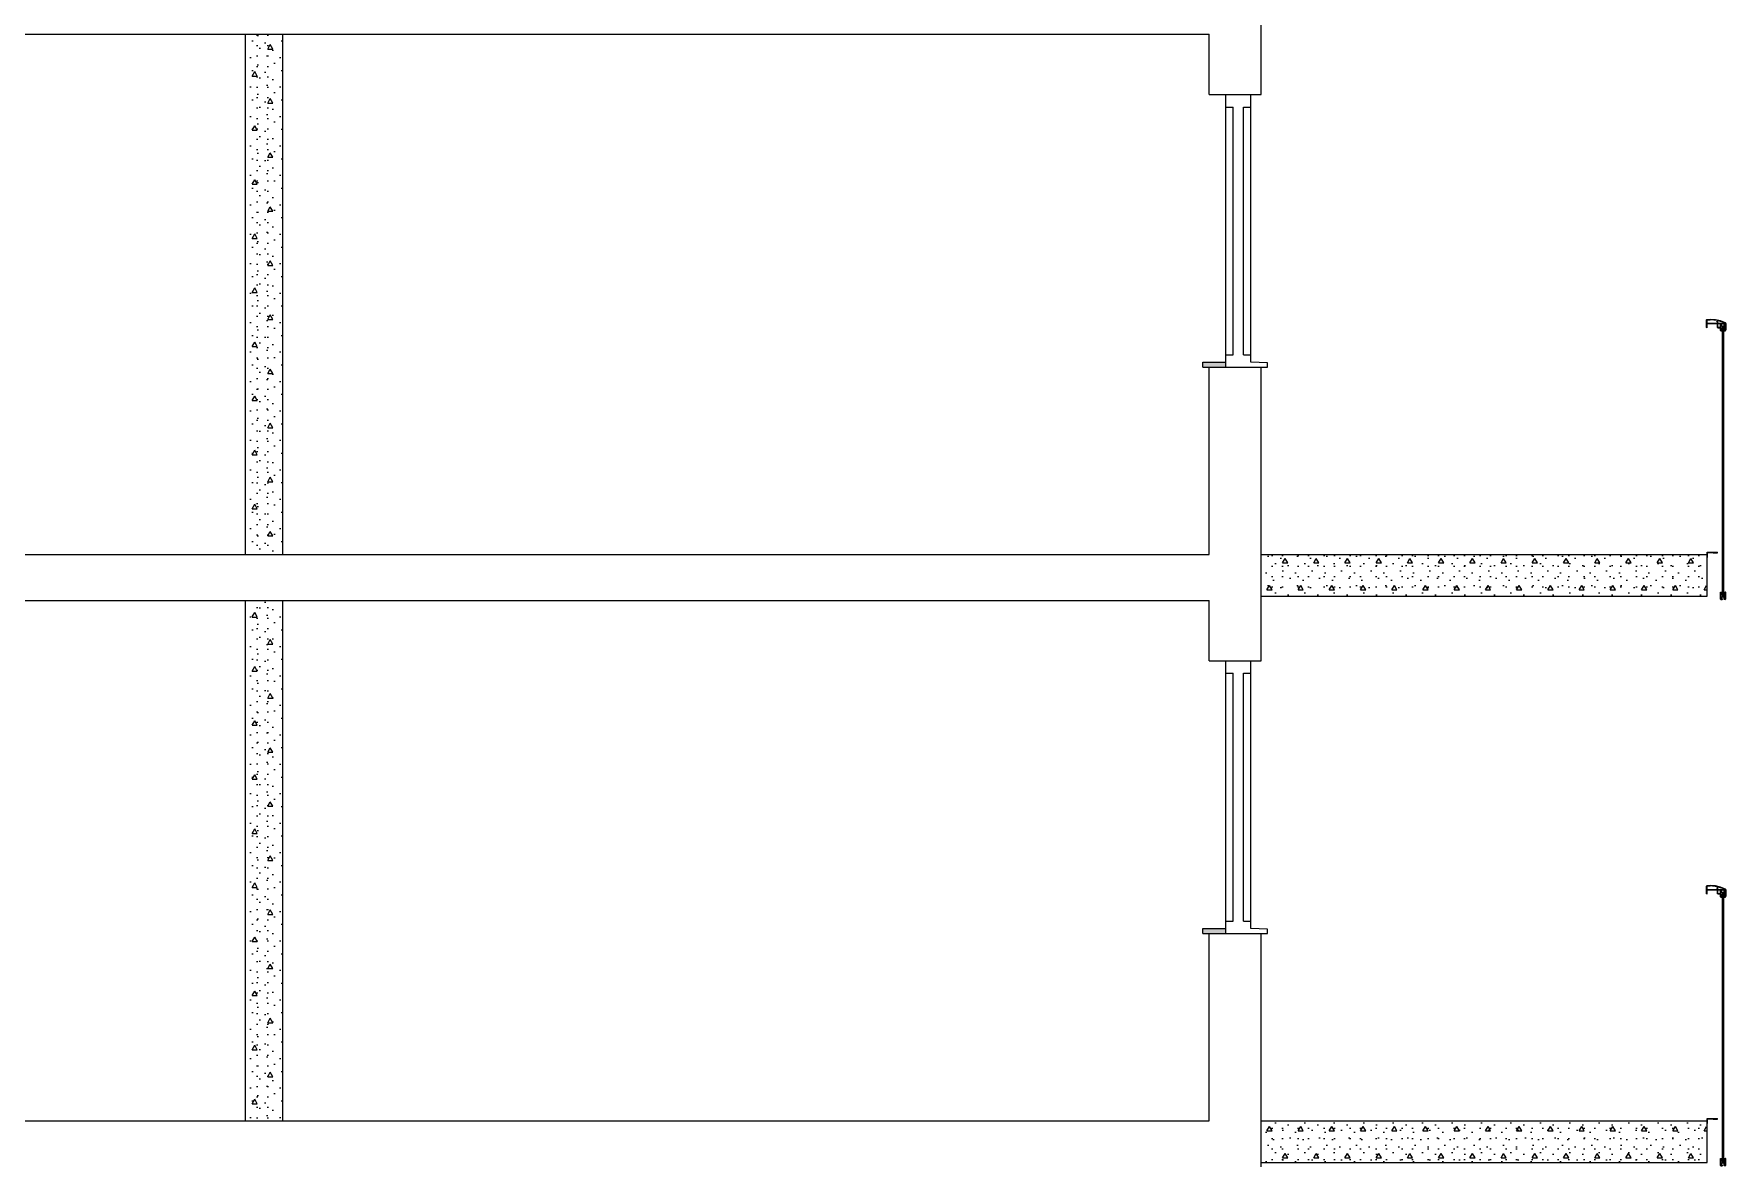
# Model space of a CAD drawing. Header units: millimetres. Extents: x 15 to 2176, y 3 to 641.
# Drawn here: x 1363.3 to 1525.9, y 307.3 to 416.1 of the extents above; entities that cross this region are included whole.
import ezdxf
from ezdxf.xclip import XClip

# ---------------------------------------------------------------- set-up
doc = ezdxf.new("R2010")
doc.units = ezdxf.units.MM
doc.header["$MEASUREMENT"] = 0
doc.header["$XCLIPFRAME"] = 0
doc.set_wipeout_variables(frame=1)
doc.linetypes.add('Wipeout_Contour', pattern=[1000, 0, -1000])
for name, color, linetype in [('A--------P-', 7, 'Continuous'), ('A-01SC-----', 7, 'Continuous'), ('A-01SF-----', 7, 'Continuous'), ('A-01SJ-----', 1, 'Continuous'), ('A-27B------', 7, 'Continuous')]:
    doc.layers.add(name, color=color, linetype=linetype)
pattern_1 = [(0, (1499.748, 92.474), (0, 5.19615), [0.5, -2.5]), (0, (1501.248, 95.072), (0, 5.19615), [0.5, -2.5]), (60, (1499.748, 92.474), (-4.5, 2.59808), [0.5, -2.5]), (60, (1502.748, 92.474), (-4.5, 2.59808), [0.5, -2.5]), (120, (1500.248, 92.474), (4.5, 2.59808), [0.5, -2.5]), (120, (1503.248, 92.474), (4.5, 2.59808), [0.5, -2.5]), (0, (1499.7481, 92.9741), (0, 1), [0, -1, 0, -1.5]), (45, (1500.2481, 92.9741), (-0.7071068, 0.7071068), [0, -0.75, 0, -1.25])]

# ---------------------------------------------------------------- blocks, each defined once
blk = doc.blocks.new('Drawing_3_3', base_point=(1339.37, 329.56))
at = {"layer": 'A-01SC-----', "linetype": 'Continuous'}
for points in [[(1475.61, 384.07), (1477.81, 384.07), (1477.81, 384.57), (1475.61, 384.57)], [(1475.61, 329.67), (1477.81, 329.67), (1477.81, 330.17), (1475.61, 330.17)]]:
    blk.add_hatch(color=256, dxfattribs=at).paths.add_polyline_path(points)
at = {"layer": 'A-01SJ-----', "linetype": 'Continuous'}
for points in [[(1525.66, 362.27), (1525.66, 387.77), (1525.53, 387.77), (1525.53, 362.27)], [(1525.66, 307.87), (1525.66, 333.37), (1525.53, 333.37), (1525.53, 307.87)]]:
    blk.add_hatch(color=256, dxfattribs=at).paths.add_polyline_path(points)
h = blk.add_hatch(dxfattribs=at)
h.set_pattern_fill('BETONG__STD__0003', color=256, style=0, pattern_type=2)
h.set_pattern_definition(pattern_1)
h.paths.add_polyline_path([(1524.04, 362.07), (1524.04, 366.07), (1481.21, 366.07), (1481.21, 362.07)])
h = blk.add_hatch(dxfattribs=at)
h.set_pattern_fill('BETONG__STD__0003', color=256, style=0, pattern_type=2)
h.set_pattern_definition(pattern_1)
h.paths.add_polyline_path([(1524.04, 307.67), (1524.04, 311.67), (1481.21, 311.67), (1481.21, 307.67)])
at = {"layer": 'A-27B------', "linetype": 'Continuous'}
h = blk.add_hatch(dxfattribs=at)
h.set_pattern_fill('BETONG__STD__0003', color=256, style=0, pattern_type=2)
h.set_pattern_definition(pattern_1)
h.paths.add_polyline_path([(1383.61, 416.07), (1383.61, 366.07), (1387.21, 366.07), (1387.21, 416.07)])
h = blk.add_hatch(dxfattribs=at)
h.set_pattern_fill('BETONG__STD__0003', color=256, style=0, pattern_type=2)
h.set_pattern_definition(pattern_1)
h.paths.add_polyline_path([(1383.61, 361.67), (1383.61, 311.67), (1387.21, 311.67), (1387.21, 361.67)])
at = {"layer": 'A-01SC-----'}
for p, q in [((1476.21, 410.27), (1476.21, 416.07)), ((1481.21, 410.27), (1481.21, 416.07)), ((1476.21, 410.27), (1480.21, 410.27)), ((1477.81, 410.27), (1478.81, 410.27)), ((1478.81, 410.27), (1480.21, 410.27)), ((1480.21, 410.27), (1481.21, 410.27)), ((1475.61, 384.07), (1475.61, 384.57)), ((1475.61, 384.07), (1477.81, 384.07)), ((1476.21, 366.07), (1476.21, 384.07)), ((1476.21, 384.07), (1480.21, 384.07)), ((1477.81, 384.07), (1478.81, 384.07)), ((1478.81, 384.07), (1480.21, 384.07)), ((1480.21, 384.07), (1481.81, 384.07)), ((1480.21, 384.07), (1481.21, 384.07)), ((1481.21, 366.07), (1481.21, 384.07)), ((1481.81, 384.07), (1481.81, 384.49)), ((1476.21, 355.87), (1476.21, 361.67)), ((1481.21, 355.87), (1481.21, 361.67)), ((1476.21, 355.87), (1480.21, 355.87)), ((1477.81, 355.87), (1478.81, 355.87)), ((1478.81, 355.87), (1480.21, 355.87)), ((1480.21, 355.87), (1481.21, 355.87)), ((1475.61, 329.67), (1475.61, 330.17)), ((1481.81, 329.67), (1481.81, 330.09)), ((1475.61, 329.67), (1477.81, 329.67)), ((1476.21, 311.67), (1476.21, 329.67)), ((1476.21, 329.67), (1480.21, 329.67)), ((1477.81, 329.67), (1478.81, 329.67)), ((1478.81, 329.67), (1480.21, 329.67)), ((1480.21, 329.67), (1481.81, 329.67)), ((1480.21, 329.67), (1481.21, 329.67)), ((1481.21, 311.67), (1481.21, 329.67))]:
    blk.add_line(p, q, dxfattribs=at)
at = {"layer": 'A-01SF-----'}
for p, q in [((1481.21, 416.07), (1481.21, 420.47)), ((1256.75, 416.07), (1366.48, 416.07)), ((1366.48, 416.07), (1476.21, 416.07)), ((1256.75, 366.07), (1366.48, 366.07)), ((1366.48, 366.07), (1476.21, 366.07)), ((1481.21, 361.67), (1481.21, 366.07)), ((1256.75, 361.67), (1366.48, 361.67)), ((1366.48, 361.67), (1476.21, 361.67)), ((1256.75, 311.67), (1366.48, 311.67)), ((1366.48, 311.67), (1476.21, 311.67)), ((1481.21, 307.27), (1481.21, 311.67))]:
    blk.add_line(p, q, dxfattribs=at)
at = {"layer": 'A-01SJ-----'}
for p, q in [((1524, 388.63), (1524.01, 388.66)), ((1524, 387.88), (1524, 388.63)), ((1524.01, 388.66), (1524.04, 388.67)), ((1524.04, 388.67), (1524.34, 388.67)), ((1524.04, 388.63), (1524.06, 388.64)), ((1524.04, 388.62), (1524.04, 388.63)), ((1524.04, 388.31), (1524.04, 388.62)), ((1524.06, 388.64), (1524.34, 388.64)), ((1524.85, 388.64), (1524.34, 388.67)), ((1525.06, 388.56), (1524.34, 388.64)), ((1525.35, 388.52), (1524.85, 388.64)), ((1524.01, 387.88), (1524, 387.88)), ((1524.01, 387.87), (1524.01, 387.88)), ((1524.01, 387.88), (1524.04, 387.87)), ((1524.04, 388.31), (1525.03, 388.31)), ((1524.04, 388.26), (1524.04, 388.27)), ((1524.04, 388.27), (1524.05, 388.27)), ((1524.04, 387.87), (1524.04, 388.26)), ((1524.05, 388.27), (1525.04, 388.27)), ((1524.97, 388.44), (1524.98, 388.45)), ((1524.97, 388.43), (1524.97, 388.44)), ((1524.98, 388.42), (1524.97, 388.43)), ((1524.98, 388.45), (1525.05, 388.45)), ((1524.98, 388.45), (1524.98, 388.45)), ((1524.98, 388.42), (1524.98, 388.42)), ((1524.98, 388.42), (1525.03, 388.42)), ((1525.03, 388.42), (1525.03, 388.42)), ((1525.03, 388.31), (1525.04, 388.31)), ((1525.04, 388.41), (1525.04, 388.41)), ((1525.04, 388.32), (1525.04, 388.41)), ((1525.04, 388.31), (1525.04, 388.32)), ((1525.04, 388.27), (1525.04, 388.27)), ((1525.07, 388.45), (1525.05, 388.45)), ((1525.05, 388.26), (1525.05, 388.27)), ((1525.05, 387.91), (1525.05, 388.26)), ((1525.06, 387.89), (1525.05, 387.91)), ((1525.75, 388.33), (1525.06, 388.56)), ((1525.09, 387.87), (1525.06, 387.89)), ((1525.07, 388.43), (1525.07, 388.45)), ((1525.07, 388.33), (1525.07, 388.43)), ((1525.08, 388.32), (1525.07, 388.33)), ((1525.09, 388.31), (1525.08, 388.32)), ((1525.08, 388.25), (1525.09, 388.27)), ((1525.08, 387.92), (1525.08, 388.25)), ((1525.09, 387.91), (1525.08, 387.92)), ((1525.09, 388.31), (1525.75, 388.31)), ((1525.09, 388.27), (1525.1, 388.27)), ((1525.09, 387.91), (1525.32, 387.91)), ((1525.09, 387.91), (1525.09, 387.91)), ((1525.09, 387.87), (1525.32, 387.87)), ((1525.1, 388.27), (1525.38, 388.27)), ((1525.33, 387.9), (1525.32, 387.91)), ((1525.32, 387.87), (1525.33, 387.88)), ((1525.33, 387.88), (1525.33, 387.9)), ((1525.33, 387.9), (1525.33, 387.9)), ((1525.33, 387.88), (1525.33, 387.88)), ((1525.34, 388.23), (1525.35, 388.26)), ((1525.34, 387.61), (1525.34, 388.23)), ((1525.35, 387.59), (1525.34, 387.61)), ((1525.82, 388.33), (1525.35, 388.52)), ((1525.35, 388.26), (1525.38, 388.27)), ((1525.38, 387.57), (1525.35, 387.59)), ((1525.37, 388.23), (1525.38, 388.24)), ((1525.37, 387.61), (1525.37, 388.23)), ((1525.38, 387.61), (1525.37, 387.61)), ((1525.38, 388.24), (1525.38, 388.24)), ((1525.38, 388.24), (1525.44, 388.24)), ((1525.38, 387.6), (1525.38, 387.61)), ((1525.38, 387.6), (1525.44, 387.6)), ((1525.38, 387.57), (1525.5, 387.57)), ((1525.44, 388.24), (1525.44, 388.24)), ((1525.44, 387.6), (1525.45, 387.61)), ((1525.45, 388.23), (1525.45, 388.24)), ((1525.45, 387.99), (1525.45, 388.23)), ((1525.46, 387.99), (1525.45, 387.99)), ((1525.45, 387.85), (1525.46, 387.86)), ((1525.45, 387.61), (1525.45, 387.85)), ((1525.45, 387.61), (1525.45, 387.61)), ((1525.46, 387.98), (1525.46, 387.99)), ((1525.46, 387.99), (1525.52, 387.98)), ((1525.46, 387.86), (1525.52, 387.86)), ((1525.46, 387.86), (1525.46, 387.86)), ((1525.48, 388.23), (1525.49, 388.24)), ((1525.48, 388.02), (1525.48, 388.23)), ((1525.49, 388.02), (1525.48, 388.02)), ((1525.48, 387.82), (1525.49, 387.83)), ((1525.48, 387.61), (1525.48, 387.82)), ((1525.49, 387.61), (1525.48, 387.61)), ((1525.49, 388.24), (1525.49, 388.24)), ((1525.49, 388.24), (1525.5, 388.24)), ((1525.49, 388.01), (1525.49, 388.02)), ((1525.49, 388.01), (1525.69, 388.01)), ((1525.49, 387.83), (1525.49, 387.83)), ((1525.49, 387.83), (1525.69, 387.83)), ((1525.5, 387.6), (1525.49, 387.61)), ((1525.5, 388.27), (1525.69, 388.27)), ((1525.51, 388.27), (1525.5, 388.27)), ((1525.5, 388.24), (1525.51, 388.25)), ((1525.51, 387.6), (1525.5, 387.6)), ((1525.5, 387.57), (1525.51, 387.58)), ((1525.51, 388.26), (1525.51, 388.27)), ((1525.51, 388.25), (1525.51, 388.26)), ((1525.51, 388.25), (1525.51, 388.25)), ((1525.51, 387.59), (1525.51, 387.6)), ((1525.51, 387.58), (1525.51, 387.59)), ((1525.51, 387.58), (1525.51, 387.58)), ((1525.52, 387.98), (1525.52, 387.98)), ((1525.52, 387.86), (1525.53, 387.87)), ((1525.53, 387.97), (1525.53, 387.98)), ((1525.54, 387.96), (1525.53, 387.97)), ((1525.53, 387.88), (1525.54, 387.89)), ((1525.53, 387.87), (1525.53, 387.88)), ((1525.53, 387.77), (1525.66, 387.77)), ((1525.53, 362.27), (1525.53, 387.77)), ((1525.55, 387.95), (1525.54, 387.96)), ((1525.54, 387.89), (1525.55, 387.9)), ((1525.55, 387.95), (1525.57, 387.95)), ((1525.57, 387.9), (1525.55, 387.9)), ((1525.57, 387.95), (1525.57, 387.95)), ((1525.57, 387.95), (1525.58, 387.95)), ((1525.58, 387.89), (1525.57, 387.9)), ((1525.58, 387.95), (1525.58, 387.96)), ((1525.58, 387.96), (1525.58, 387.96)), ((1525.61, 387.96), (1525.58, 387.96)), ((1525.58, 387.89), (1525.61, 387.89)), ((1525.58, 387.89), (1525.58, 387.89)), ((1525.58, 387.89), (1525.58, 387.89)), ((1525.63, 387.93), (1525.61, 387.96)), ((1525.61, 387.89), (1525.63, 387.92)), ((1525.63, 387.93), (1525.63, 387.93)), ((1525.63, 387.93), (1525.63, 387.93)), ((1525.63, 387.93), (1525.63, 387.92)), ((1525.63, 387.92), (1525.63, 387.92)), ((1525.66, 362.27), (1525.66, 387.77)), ((1525.67, 387.97), (1525.67, 387.98)), ((1525.67, 387.98), (1525.68, 387.98)), ((1525.67, 387.96), (1525.67, 387.97)), ((1525.67, 387.89), (1525.67, 387.96)), ((1525.67, 387.88), (1525.67, 387.89)), ((1525.67, 387.87), (1525.67, 387.88)), ((1525.68, 387.86), (1525.67, 387.87)), ((1525.68, 388.27), (1525.69, 388.27)), ((1525.68, 388.26), (1525.68, 388.27)), ((1525.68, 388.25), (1525.68, 388.26)), ((1525.68, 388.25), (1525.68, 388.25)), ((1525.69, 388.24), (1525.68, 388.25)), ((1525.68, 388.25), (1525.69, 388.24)), ((1525.68, 387.98), (1525.72, 387.98)), ((1525.68, 387.86), (1525.72, 387.86)), ((1525.68, 387.6), (1525.69, 387.6)), ((1525.68, 387.59), (1525.68, 387.6)), ((1525.68, 387.58), (1525.68, 387.59)), ((1525.68, 387.58), (1525.68, 387.58)), ((1525.69, 387.57), (1525.68, 387.58)), ((1525.68, 387.58), (1525.8, 387.57)), ((1525.69, 388.01), (1525.7, 388.02)), ((1525.69, 387.83), (1525.69, 387.83)), ((1525.69, 387.6), (1525.7, 387.61)), ((1525.69, 387.6), (1525.69, 387.6)), ((1525.7, 388.23), (1525.7, 388.24)), ((1525.7, 388.02), (1525.7, 388.23)), ((1525.7, 388.02), (1525.7, 388.02)), ((1525.7, 387.82), (1525.7, 387.83)), ((1525.7, 387.61), (1525.7, 387.82)), ((1525.7, 387.61), (1525.7, 387.61)), ((1525.72, 387.98), (1525.73, 387.99)), ((1525.73, 387.86), (1525.72, 387.86)), ((1525.73, 388.23), (1525.74, 388.24)), ((1525.73, 387.99), (1525.73, 388.23)), ((1525.73, 387.99), (1525.73, 387.99)), ((1525.73, 387.85), (1525.73, 387.86)), ((1525.73, 387.61), (1525.73, 387.85)), ((1525.74, 387.61), (1525.73, 387.61)), ((1525.74, 388.24), (1525.74, 388.24)), ((1525.74, 388.24), (1525.8, 388.24)), ((1525.74, 387.6), (1525.74, 387.61)), ((1525.74, 387.6), (1525.8, 387.6)), ((1525.76, 388.32), (1525.75, 388.33)), ((1525.75, 388.31), (1525.76, 388.32)), ((1525.75, 388.31), (1525.75, 388.31)), ((1525.8, 388.27), (1525.83, 388.27)), ((1525.83, 388.26), (1525.8, 388.27)), ((1525.8, 388.24), (1525.8, 388.24)), ((1525.8, 387.6), (1525.81, 387.61)), ((1525.8, 387.57), (1525.83, 387.59)), ((1525.81, 388.23), (1525.81, 388.24)), ((1525.81, 387.61), (1525.81, 388.23)), ((1525.81, 387.61), (1525.81, 387.61)), ((1525.88, 388.24), (1525.82, 388.33)), ((1525.83, 388.27), (1525.83, 388.27)), ((1525.84, 388.23), (1525.83, 388.26)), ((1525.83, 387.59), (1525.84, 387.61)), ((1525.84, 388.26), (1525.84, 388.27)), ((1525.84, 388.23), (1525.84, 388.26)), ((1525.85, 387.66), (1525.84, 387.67)), ((1525.84, 387.61), (1525.84, 387.67)), ((1525.86, 387.66), (1525.85, 387.66)), ((1525.86, 387.66), (1525.87, 387.66)), ((1525.87, 387.66), (1525.88, 387.67)), ((1525.88, 387.67), (1525.88, 388.24)), ((1481.21, 366.07), (1524.04, 366.07)), ((1481.21, 362.07), (1481.21, 366.07)), ((1524.04, 366.31), (1525.04, 366.31)), ((1524.04, 365.81), (1524.04, 366.31)), ((1524.04, 362.07), (1524.04, 366.07)), ((1524.08, 365.81), (1524.08, 366.27)), ((1524.08, 366.27), (1524.65, 366.27)), ((1524.64, 366.26), (1524.65, 366.27)), ((1524.64, 366.23), (1524.64, 366.26)), ((1524.64, 366.23), (1524.64, 366.23)), ((1524.64, 366.23), (1524.64, 366.23)), ((1524.64, 366.23), (1524.65, 366.23)), ((1524.65, 366.27), (1524.65, 366.27)), ((1524.65, 366.23), (1524.65, 366.23)), ((1524.65, 366.23), (1524.65, 366.23)), ((1524.65, 366.23), (1524.66, 366.23)), ((1524.66, 366.23), (1525.03, 366.23)), ((1525.03, 366.23), (1525.03, 366.23)), ((1525.04, 366.27), (1525.04, 366.31)), ((1525.04, 366.25), (1525.05, 366.27)), ((1525.04, 366.27), (1525.06, 366.27)), ((1525.04, 366.23), (1525.04, 366.25)), ((1525.04, 366.22), (1525.04, 366.23)), ((1525.05, 366.27), (1525.06, 366.27)), ((1524.04, 365.81), (1524.08, 365.81)), ((1481.21, 362.07), (1524.04, 362.07)), ((1525.34, 362.43), (1525.35, 362.46)), ((1525.34, 361.81), (1525.34, 362.43)), ((1525.35, 361.79), (1525.34, 361.81)), ((1525.35, 362.46), (1525.38, 362.47)), ((1525.38, 361.77), (1525.35, 361.79)), ((1525.37, 362.43), (1525.38, 362.44)), ((1525.37, 361.81), (1525.37, 362.43)), ((1525.38, 361.81), (1525.37, 361.81)), ((1525.38, 362.47), (1525.5, 362.47)), ((1525.38, 362.44), (1525.44, 362.44)), ((1525.38, 362.44), (1525.38, 362.44)), ((1525.38, 361.8), (1525.38, 361.81)), ((1525.38, 361.8), (1525.44, 361.8)), ((1525.38, 361.77), (1525.5, 361.77)), ((1525.44, 362.44), (1525.44, 362.44)), ((1525.44, 361.8), (1525.45, 361.81)), ((1525.45, 362.43), (1525.45, 362.44)), ((1525.45, 362.19), (1525.45, 362.43)), ((1525.46, 362.19), (1525.45, 362.19)), ((1525.45, 362.05), (1525.46, 362.06)), ((1525.45, 361.81), (1525.45, 362.05)), ((1525.45, 361.81), (1525.45, 361.81)), ((1525.46, 362.18), (1525.46, 362.19)), ((1525.46, 362.19), (1525.52, 362.18)), ((1525.46, 362.06), (1525.52, 362.06)), ((1525.46, 362.06), (1525.46, 362.06)), ((1525.48, 362.43), (1525.49, 362.44)), ((1525.48, 362.22), (1525.48, 362.43)), ((1525.49, 362.22), (1525.48, 362.22)), ((1525.48, 362.02), (1525.49, 362.03)), ((1525.48, 361.81), (1525.48, 362.02)), ((1525.49, 361.81), (1525.48, 361.81)), ((1525.49, 362.44), (1525.49, 362.44)), ((1525.49, 362.44), (1525.5, 362.44)), ((1525.49, 362.21), (1525.49, 362.22)), ((1525.49, 362.21), (1525.69, 362.21)), ((1525.49, 362.03), (1525.49, 362.03)), ((1525.49, 362.03), (1525.69, 362.03)), ((1525.5, 361.8), (1525.49, 361.81)), ((1525.51, 362.47), (1525.5, 362.47)), ((1525.5, 362.44), (1525.51, 362.45)), ((1525.51, 361.8), (1525.5, 361.8)), ((1525.5, 361.77), (1525.51, 361.78)), ((1525.51, 362.46), (1525.51, 362.47)), ((1525.51, 362.45), (1525.51, 362.46)), ((1525.51, 362.45), (1525.51, 362.45)), ((1525.51, 361.79), (1525.51, 361.8)), ((1525.51, 361.78), (1525.51, 361.78)), ((1525.52, 362.18), (1525.52, 362.18)), ((1525.52, 362.06), (1525.53, 362.07)), ((1525.53, 362.27), (1525.66, 362.27)), ((1525.53, 362.17), (1525.53, 362.18)), ((1525.54, 362.16), (1525.53, 362.17)), ((1525.53, 362.08), (1525.54, 362.09)), ((1525.53, 362.07), (1525.53, 362.08)), ((1525.55, 362.15), (1525.54, 362.16)), ((1525.54, 362.09), (1525.55, 362.1)), ((1525.55, 362.15), (1525.57, 362.15)), ((1525.57, 362.1), (1525.55, 362.1)), ((1525.57, 362.15), (1525.57, 362.15)), ((1525.57, 362.15), (1525.58, 362.15)), ((1525.58, 362.09), (1525.57, 362.1)), ((1525.58, 362.15), (1525.58, 362.16)), ((1525.58, 362.16), (1525.58, 362.16)), ((1525.61, 362.16), (1525.58, 362.16)), ((1525.58, 362.09), (1525.61, 362.09)), ((1525.58, 362.09), (1525.58, 362.09)), ((1525.58, 362.09), (1525.58, 362.09)), ((1525.63, 362.13), (1525.61, 362.16)), ((1525.61, 362.09), (1525.63, 362.12)), ((1525.63, 362.13), (1525.63, 362.13)), ((1525.63, 362.13), (1525.63, 362.13)), ((1525.63, 362.13), (1525.63, 362.12)), ((1525.63, 362.12), (1525.63, 362.12)), ((1525.67, 362.17), (1525.67, 362.18)), ((1525.67, 362.18), (1525.68, 362.18)), ((1525.67, 362.16), (1525.67, 362.17)), ((1525.67, 362.09), (1525.67, 362.16)), ((1525.67, 362.08), (1525.67, 362.09)), ((1525.67, 362.07), (1525.67, 362.08)), ((1525.68, 362.06), (1525.67, 362.07)), ((1525.68, 362.47), (1525.69, 362.47)), ((1525.68, 362.46), (1525.68, 362.47)), ((1525.68, 362.45), (1525.68, 362.46)), ((1525.68, 362.45), (1525.68, 362.45)), ((1525.69, 362.44), (1525.68, 362.45)), ((1525.68, 362.45), (1525.69, 362.44)), ((1525.68, 362.18), (1525.72, 362.18)), ((1525.68, 362.06), (1525.72, 362.06)), ((1525.68, 361.8), (1525.69, 361.8)), ((1525.68, 361.79), (1525.68, 361.8)), ((1525.68, 361.78), (1525.68, 361.78)), ((1525.69, 361.77), (1525.68, 361.78)), ((1525.68, 361.78), (1525.8, 361.77)), ((1525.69, 362.47), (1525.8, 362.47)), ((1525.69, 362.21), (1525.7, 362.22)), ((1525.69, 362.03), (1525.69, 362.03)), ((1525.69, 361.8), (1525.7, 361.81)), ((1525.69, 361.8), (1525.69, 361.8)), ((1525.7, 362.43), (1525.7, 362.44)), ((1525.7, 362.22), (1525.7, 362.43)), ((1525.7, 362.22), (1525.7, 362.22)), ((1525.7, 362.02), (1525.7, 362.03)), ((1525.7, 361.81), (1525.7, 362.02)), ((1525.7, 361.81), (1525.7, 361.81)), ((1525.72, 362.18), (1525.73, 362.19)), ((1525.73, 362.06), (1525.72, 362.06)), ((1525.73, 362.43), (1525.74, 362.44)), ((1525.73, 362.19), (1525.73, 362.43)), ((1525.73, 362.19), (1525.73, 362.19)), ((1525.73, 362.05), (1525.73, 362.06)), ((1525.73, 361.81), (1525.73, 362.05)), ((1525.74, 361.81), (1525.73, 361.81)), ((1525.74, 362.44), (1525.74, 362.44)), ((1525.74, 362.44), (1525.8, 362.44)), ((1525.74, 361.8), (1525.74, 361.81)), ((1525.74, 361.8), (1525.8, 361.8)), ((1525.83, 362.46), (1525.8, 362.47)), ((1525.8, 362.44), (1525.8, 362.44)), ((1525.8, 361.8), (1525.81, 361.81)), ((1525.8, 361.77), (1525.83, 361.79)), ((1525.81, 362.43), (1525.81, 362.44)), ((1525.81, 361.81), (1525.81, 362.43)), ((1525.81, 361.81), (1525.81, 361.81)), ((1525.84, 362.43), (1525.83, 362.46)), ((1525.83, 361.79), (1525.84, 361.81)), ((1525.84, 361.87), (1525.84, 362.43)), ((1525.84, 361.81), (1525.84, 361.87)), ((1524, 334.23), (1524.01, 334.26)), ((1524, 333.48), (1524, 334.23)), ((1524.01, 333.48), (1524, 333.48)), ((1524.01, 334.26), (1524.04, 334.27)), ((1524.01, 333.47), (1524.01, 333.48)), ((1524.01, 333.48), (1524.04, 333.47)), ((1524.04, 334.27), (1524.34, 334.27)), ((1524.04, 334.23), (1524.06, 334.24)), ((1524.04, 334.22), (1524.04, 334.23)), ((1524.04, 333.91), (1524.04, 334.22)), ((1524.04, 333.91), (1525.03, 333.91)), ((1524.04, 333.86), (1524.04, 333.87)), ((1524.04, 333.87), (1524.05, 333.87)), ((1524.04, 333.47), (1524.04, 333.86)), ((1524.05, 333.87), (1525.04, 333.87)), ((1524.06, 334.24), (1524.34, 334.24)), ((1524.85, 334.24), (1524.34, 334.27)), ((1525.06, 334.16), (1524.34, 334.24)), ((1525.35, 334.12), (1524.85, 334.24)), ((1524.97, 334.04), (1524.98, 334.05)), ((1524.97, 334.03), (1524.97, 334.04)), ((1524.98, 334.02), (1524.97, 334.03)), ((1524.98, 334.05), (1525.05, 334.05)), ((1524.98, 334.05), (1524.98, 334.05)), ((1524.98, 334.02), (1524.98, 334.02)), ((1524.98, 334.02), (1525.03, 334.02)), ((1525.03, 334.02), (1525.03, 334.02)), ((1525.03, 333.91), (1525.04, 333.91)), ((1525.04, 334.01), (1525.04, 334.01)), ((1525.04, 333.92), (1525.04, 334.01)), ((1525.04, 333.91), (1525.04, 333.92)), ((1525.04, 333.87), (1525.04, 333.87)), ((1525.07, 334.05), (1525.05, 334.05)), ((1525.05, 333.86), (1525.05, 333.87)), ((1525.05, 333.51), (1525.05, 333.86)), ((1525.06, 333.49), (1525.05, 333.51)), ((1525.75, 333.93), (1525.06, 334.16)), ((1525.09, 333.47), (1525.06, 333.49)), ((1525.07, 334.03), (1525.07, 334.05)), ((1525.07, 333.93), (1525.07, 334.03)), ((1525.08, 333.92), (1525.07, 333.93)), ((1525.09, 333.91), (1525.08, 333.92)), ((1525.08, 333.85), (1525.09, 333.87)), ((1525.08, 333.52), (1525.08, 333.85)), ((1525.09, 333.51), (1525.08, 333.52)), ((1525.09, 333.91), (1525.75, 333.91)), ((1525.09, 333.87), (1525.1, 333.87)), ((1525.09, 333.51), (1525.32, 333.51)), ((1525.09, 333.51), (1525.09, 333.51)), ((1525.09, 333.47), (1525.32, 333.47)), ((1525.1, 333.87), (1525.38, 333.87)), ((1525.33, 333.5), (1525.32, 333.51)), ((1525.32, 333.47), (1525.33, 333.48)), ((1525.33, 333.48), (1525.33, 333.5)), ((1525.33, 333.5), (1525.33, 333.5)), ((1525.33, 333.48), (1525.33, 333.48)), ((1525.34, 333.83), (1525.35, 333.86)), ((1525.34, 333.21), (1525.34, 333.83)), ((1525.82, 333.93), (1525.35, 334.12)), ((1525.35, 333.86), (1525.38, 333.87)), ((1525.37, 333.83), (1525.38, 333.84)), ((1525.37, 333.21), (1525.37, 333.83)), ((1525.38, 333.84), (1525.38, 333.84)), ((1525.38, 333.84), (1525.44, 333.84)), ((1525.44, 333.84), (1525.44, 333.84)), ((1525.45, 333.83), (1525.45, 333.84)), ((1525.45, 333.59), (1525.45, 333.83)), ((1525.46, 333.59), (1525.45, 333.59)), ((1525.45, 333.45), (1525.46, 333.46)), ((1525.45, 333.21), (1525.45, 333.45)), ((1525.46, 333.58), (1525.46, 333.59)), ((1525.46, 333.59), (1525.52, 333.58)), ((1525.46, 333.46), (1525.52, 333.46)), ((1525.46, 333.46), (1525.46, 333.46)), ((1525.48, 333.83), (1525.49, 333.84)), ((1525.48, 333.62), (1525.48, 333.83)), ((1525.49, 333.62), (1525.48, 333.62)), ((1525.48, 333.42), (1525.49, 333.43)), ((1525.48, 333.21), (1525.48, 333.42)), ((1525.49, 333.84), (1525.49, 333.84)), ((1525.49, 333.84), (1525.5, 333.84)), ((1525.49, 333.61), (1525.49, 333.62)), ((1525.49, 333.61), (1525.69, 333.61)), ((1525.49, 333.43), (1525.49, 333.43)), ((1525.49, 333.43), (1525.69, 333.43)), ((1525.5, 333.87), (1525.69, 333.87)), ((1525.51, 333.87), (1525.5, 333.87)), ((1525.5, 333.84), (1525.51, 333.85)), ((1525.51, 333.86), (1525.51, 333.87)), ((1525.51, 333.85), (1525.51, 333.86)), ((1525.51, 333.85), (1525.51, 333.85)), ((1525.52, 333.58), (1525.52, 333.58)), ((1525.52, 333.46), (1525.53, 333.47)), ((1525.53, 333.57), (1525.53, 333.58)), ((1525.54, 333.56), (1525.53, 333.57)), ((1525.53, 333.48), (1525.54, 333.49)), ((1525.53, 333.47), (1525.53, 333.48)), ((1525.53, 333.37), (1525.66, 333.37)), ((1525.53, 307.87), (1525.53, 333.37)), ((1525.55, 333.55), (1525.54, 333.56)), ((1525.54, 333.49), (1525.55, 333.5)), ((1525.55, 333.55), (1525.57, 333.55)), ((1525.57, 333.5), (1525.55, 333.5)), ((1525.57, 333.55), (1525.57, 333.55)), ((1525.57, 333.55), (1525.58, 333.55)), ((1525.58, 333.49), (1525.57, 333.5)), ((1525.58, 333.55), (1525.58, 333.56)), ((1525.58, 333.56), (1525.58, 333.56)), ((1525.61, 333.56), (1525.58, 333.56)), ((1525.58, 333.49), (1525.61, 333.49)), ((1525.58, 333.49), (1525.58, 333.49)), ((1525.58, 333.49), (1525.58, 333.49)), ((1525.63, 333.53), (1525.61, 333.56)), ((1525.61, 333.49), (1525.63, 333.52)), ((1525.63, 333.53), (1525.63, 333.53)), ((1525.63, 333.53), (1525.63, 333.53)), ((1525.63, 333.53), (1525.63, 333.52)), ((1525.63, 333.52), (1525.63, 333.52)), ((1525.66, 307.87), (1525.66, 333.37)), ((1525.67, 333.57), (1525.67, 333.58)), ((1525.67, 333.58), (1525.68, 333.58)), ((1525.67, 333.56), (1525.67, 333.57)), ((1525.67, 333.49), (1525.67, 333.56)), ((1525.67, 333.48), (1525.67, 333.49)), ((1525.67, 333.47), (1525.67, 333.48)), ((1525.68, 333.46), (1525.67, 333.47)), ((1525.68, 333.87), (1525.69, 333.87)), ((1525.68, 333.86), (1525.68, 333.87)), ((1525.68, 333.85), (1525.68, 333.86)), ((1525.68, 333.85), (1525.68, 333.85)), ((1525.69, 333.84), (1525.68, 333.85)), ((1525.68, 333.85), (1525.69, 333.84)), ((1525.68, 333.58), (1525.72, 333.58)), ((1525.68, 333.46), (1525.72, 333.46)), ((1525.69, 333.61), (1525.7, 333.62)), ((1525.69, 333.43), (1525.69, 333.43)), ((1525.7, 333.83), (1525.7, 333.84)), ((1525.7, 333.62), (1525.7, 333.83)), ((1525.7, 333.62), (1525.7, 333.62)), ((1525.7, 333.42), (1525.7, 333.43)), ((1525.7, 333.21), (1525.7, 333.42)), ((1525.72, 333.58), (1525.73, 333.59)), ((1525.73, 333.46), (1525.72, 333.46)), ((1525.73, 333.83), (1525.74, 333.84)), ((1525.73, 333.59), (1525.73, 333.83)), ((1525.73, 333.59), (1525.73, 333.59)), ((1525.73, 333.45), (1525.73, 333.46)), ((1525.73, 333.21), (1525.73, 333.45)), ((1525.74, 333.84), (1525.74, 333.84)), ((1525.74, 333.84), (1525.8, 333.84)), ((1525.76, 333.92), (1525.75, 333.93)), ((1525.75, 333.91), (1525.76, 333.92)), ((1525.75, 333.91), (1525.75, 333.91)), ((1525.8, 333.87), (1525.83, 333.87)), ((1525.83, 333.86), (1525.8, 333.87)), ((1525.8, 333.84), (1525.8, 333.84)), ((1525.81, 333.83), (1525.81, 333.84)), ((1525.81, 333.21), (1525.81, 333.83)), ((1525.88, 333.84), (1525.82, 333.93)), ((1525.83, 333.87), (1525.83, 333.87)), ((1525.84, 333.83), (1525.83, 333.86)), ((1525.84, 333.86), (1525.84, 333.87)), ((1525.84, 333.83), (1525.84, 333.86)), ((1525.88, 333.27), (1525.88, 333.84)), ((1525.35, 333.19), (1525.34, 333.21)), ((1525.38, 333.17), (1525.35, 333.19)), ((1525.38, 333.21), (1525.37, 333.21)), ((1525.38, 333.2), (1525.38, 333.21)), ((1525.38, 333.2), (1525.44, 333.2)), ((1525.38, 333.17), (1525.5, 333.17)), ((1525.44, 333.2), (1525.45, 333.21)), ((1525.45, 333.21), (1525.45, 333.21)), ((1525.49, 333.21), (1525.48, 333.21)), ((1525.5, 333.2), (1525.49, 333.21)), ((1525.51, 333.2), (1525.5, 333.2)), ((1525.5, 333.17), (1525.51, 333.18)), ((1525.51, 333.19), (1525.51, 333.2)), ((1525.51, 333.18), (1525.51, 333.19)), ((1525.51, 333.18), (1525.51, 333.18)), ((1525.68, 333.2), (1525.69, 333.2)), ((1525.68, 333.19), (1525.68, 333.2)), ((1525.68, 333.18), (1525.68, 333.19)), ((1525.68, 333.18), (1525.68, 333.18)), ((1525.69, 333.17), (1525.68, 333.18)), ((1525.68, 333.18), (1525.8, 333.17)), ((1525.69, 333.2), (1525.7, 333.21)), ((1525.69, 333.2), (1525.69, 333.2)), ((1525.7, 333.21), (1525.7, 333.21)), ((1525.74, 333.21), (1525.73, 333.21)), ((1525.74, 333.2), (1525.74, 333.21)), ((1525.74, 333.2), (1525.8, 333.2)), ((1525.8, 333.2), (1525.81, 333.21)), ((1525.8, 333.17), (1525.83, 333.19)), ((1525.81, 333.21), (1525.81, 333.21)), ((1525.83, 333.19), (1525.84, 333.21)), ((1525.85, 333.26), (1525.84, 333.27)), ((1525.84, 333.21), (1525.84, 333.27)), ((1525.86, 333.26), (1525.85, 333.26)), ((1525.86, 333.26), (1525.87, 333.26)), ((1525.87, 333.26), (1525.88, 333.27)), ((1481.21, 311.67), (1524.04, 311.67)), ((1481.21, 307.67), (1481.21, 311.67)), ((1524.04, 311.91), (1525.04, 311.91)), ((1524.04, 311.41), (1524.04, 311.91)), ((1524.04, 307.67), (1524.04, 311.67)), ((1524.04, 311.41), (1524.08, 311.41)), ((1524.08, 311.41), (1524.08, 311.87)), ((1524.08, 311.87), (1524.65, 311.87)), ((1524.64, 311.86), (1524.65, 311.87)), ((1524.64, 311.83), (1524.64, 311.86)), ((1524.64, 311.83), (1524.64, 311.83)), ((1524.64, 311.83), (1524.64, 311.83)), ((1524.64, 311.83), (1524.65, 311.83)), ((1524.65, 311.87), (1524.65, 311.87)), ((1524.65, 311.83), (1524.65, 311.83)), ((1524.65, 311.83), (1524.65, 311.83)), ((1524.65, 311.83), (1524.66, 311.83)), ((1524.66, 311.83), (1525.03, 311.83)), ((1525.03, 311.83), (1525.03, 311.83)), ((1525.04, 311.87), (1525.04, 311.91)), ((1525.04, 311.85), (1525.05, 311.87)), ((1525.04, 311.87), (1525.06, 311.87)), ((1525.04, 311.83), (1525.04, 311.85)), ((1525.04, 311.82), (1525.04, 311.83)), ((1525.05, 311.87), (1525.06, 311.87)), ((1481.21, 307.67), (1524.04, 307.67)), ((1525.34, 308.03), (1525.35, 308.06)), ((1525.34, 307.41), (1525.34, 308.03)), ((1525.35, 307.39), (1525.34, 307.41)), ((1525.35, 308.06), (1525.38, 308.07)), ((1525.38, 307.37), (1525.35, 307.39)), ((1525.37, 308.03), (1525.38, 308.04)), ((1525.37, 307.41), (1525.37, 308.03)), ((1525.38, 307.41), (1525.37, 307.41)), ((1525.38, 308.07), (1525.5, 308.07)), ((1525.38, 308.04), (1525.44, 308.04)), ((1525.38, 308.04), (1525.38, 308.04)), ((1525.38, 307.4), (1525.38, 307.41)), ((1525.38, 307.4), (1525.44, 307.4)), ((1525.38, 307.37), (1525.5, 307.37)), ((1525.44, 308.04), (1525.44, 308.04)), ((1525.44, 307.4), (1525.45, 307.41)), ((1525.45, 308.03), (1525.45, 308.04)), ((1525.45, 307.79), (1525.45, 308.03)), ((1525.46, 307.79), (1525.45, 307.79)), ((1525.45, 307.65), (1525.46, 307.66)), ((1525.45, 307.41), (1525.45, 307.65)), ((1525.45, 307.41), (1525.45, 307.41)), ((1525.46, 307.78), (1525.46, 307.79)), ((1525.46, 307.79), (1525.52, 307.78)), ((1525.46, 307.66), (1525.52, 307.66)), ((1525.46, 307.66), (1525.46, 307.66)), ((1525.48, 308.03), (1525.49, 308.04)), ((1525.48, 307.82), (1525.48, 308.03)), ((1525.49, 307.82), (1525.48, 307.82)), ((1525.48, 307.62), (1525.49, 307.63)), ((1525.48, 307.41), (1525.48, 307.62)), ((1525.49, 307.41), (1525.48, 307.41)), ((1525.49, 308.04), (1525.49, 308.04)), ((1525.49, 308.04), (1525.5, 308.04)), ((1525.49, 307.81), (1525.49, 307.82)), ((1525.49, 307.81), (1525.69, 307.81)), ((1525.49, 307.63), (1525.49, 307.63)), ((1525.49, 307.63), (1525.69, 307.63)), ((1525.5, 307.4), (1525.49, 307.41)), ((1525.51, 308.07), (1525.5, 308.07)), ((1525.5, 308.04), (1525.51, 308.05)), ((1525.51, 307.4), (1525.5, 307.4)), ((1525.5, 307.37), (1525.51, 307.38)), ((1525.51, 308.06), (1525.51, 308.07)), ((1525.51, 308.05), (1525.51, 308.06)), ((1525.51, 308.05), (1525.51, 308.05)), ((1525.51, 307.39), (1525.51, 307.4)), ((1525.51, 307.38), (1525.51, 307.39)), ((1525.51, 307.38), (1525.51, 307.38)), ((1525.52, 307.78), (1525.52, 307.78)), ((1525.52, 307.66), (1525.53, 307.67)), ((1525.53, 307.87), (1525.66, 307.87)), ((1525.53, 307.77), (1525.53, 307.78)), ((1525.54, 307.76), (1525.53, 307.77)), ((1525.53, 307.68), (1525.54, 307.69)), ((1525.53, 307.67), (1525.53, 307.68)), ((1525.55, 307.75), (1525.54, 307.76)), ((1525.54, 307.69), (1525.55, 307.7)), ((1525.55, 307.75), (1525.57, 307.75)), ((1525.57, 307.7), (1525.55, 307.7)), ((1525.57, 307.75), (1525.57, 307.75)), ((1525.57, 307.75), (1525.58, 307.75)), ((1525.58, 307.69), (1525.57, 307.7)), ((1525.58, 307.75), (1525.58, 307.76)), ((1525.58, 307.76), (1525.58, 307.76)), ((1525.61, 307.76), (1525.58, 307.76)), ((1525.58, 307.69), (1525.61, 307.69)), ((1525.58, 307.69), (1525.58, 307.69)), ((1525.58, 307.69), (1525.58, 307.69)), ((1525.63, 307.73), (1525.61, 307.76)), ((1525.61, 307.69), (1525.63, 307.72)), ((1525.63, 307.73), (1525.63, 307.73)), ((1525.63, 307.73), (1525.63, 307.73)), ((1525.63, 307.73), (1525.63, 307.72)), ((1525.63, 307.72), (1525.63, 307.72)), ((1525.67, 307.77), (1525.67, 307.78)), ((1525.67, 307.78), (1525.68, 307.78)), ((1525.67, 307.76), (1525.67, 307.77)), ((1525.67, 307.69), (1525.67, 307.76)), ((1525.67, 307.68), (1525.67, 307.69)), ((1525.67, 307.67), (1525.67, 307.68)), ((1525.68, 307.66), (1525.67, 307.67)), ((1525.68, 308.07), (1525.69, 308.07)), ((1525.68, 308.06), (1525.68, 308.07)), ((1525.68, 308.05), (1525.68, 308.06)), ((1525.68, 308.05), (1525.68, 308.05)), ((1525.69, 308.04), (1525.68, 308.05)), ((1525.68, 308.05), (1525.69, 308.04)), ((1525.68, 307.78), (1525.72, 307.78)), ((1525.68, 307.66), (1525.72, 307.66)), ((1525.68, 307.4), (1525.69, 307.4)), ((1525.68, 307.39), (1525.68, 307.4)), ((1525.68, 307.38), (1525.68, 307.39)), ((1525.68, 307.38), (1525.68, 307.38)), ((1525.69, 307.37), (1525.68, 307.38)), ((1525.68, 307.38), (1525.8, 307.37)), ((1525.69, 308.07), (1525.8, 308.07)), ((1525.69, 307.81), (1525.7, 307.82)), ((1525.69, 307.63), (1525.69, 307.63)), ((1525.69, 307.4), (1525.7, 307.41)), ((1525.69, 307.4), (1525.69, 307.4)), ((1525.7, 308.03), (1525.7, 308.04)), ((1525.7, 307.82), (1525.7, 308.03)), ((1525.7, 307.82), (1525.7, 307.82)), ((1525.7, 307.62), (1525.7, 307.63)), ((1525.7, 307.41), (1525.7, 307.62)), ((1525.7, 307.41), (1525.7, 307.41)), ((1525.72, 307.78), (1525.73, 307.79)), ((1525.73, 307.66), (1525.72, 307.66)), ((1525.73, 308.03), (1525.74, 308.04)), ((1525.73, 307.79), (1525.73, 308.03)), ((1525.73, 307.79), (1525.73, 307.79)), ((1525.73, 307.65), (1525.73, 307.66)), ((1525.73, 307.41), (1525.73, 307.65)), ((1525.74, 307.41), (1525.73, 307.41)), ((1525.74, 308.04), (1525.74, 308.04)), ((1525.74, 308.04), (1525.8, 308.04)), ((1525.74, 307.4), (1525.74, 307.41)), ((1525.74, 307.4), (1525.8, 307.4)), ((1525.83, 308.06), (1525.8, 308.07)), ((1525.8, 308.04), (1525.8, 308.04)), ((1525.8, 307.4), (1525.81, 307.41)), ((1525.8, 307.37), (1525.83, 307.39)), ((1525.81, 308.03), (1525.81, 308.04)), ((1525.81, 307.41), (1525.81, 308.03)), ((1525.81, 307.41), (1525.81, 307.41)), ((1525.84, 308.03), (1525.83, 308.06)), ((1525.83, 307.39), (1525.84, 307.41)), ((1525.84, 307.47), (1525.84, 308.03)), ((1525.84, 307.41), (1525.84, 307.47))]:
    blk.add_line(p, q, dxfattribs=at)
for p in [(1525.5, 387.6), (1525.57, 387.9), (1525.69, 388.24), (1525.5, 361.8), (1525.57, 362.1), (1525.69, 362.44), (1525.57, 333.5), (1525.69, 333.84), (1525.5, 333.2), (1525.5, 307.4), (1525.57, 307.7), (1525.69, 308.04)]:
    blk.add_point(p, dxfattribs=at)
at = {"layer": 'A-27B------'}
for p, q in [((1383.61, 366.07), (1383.61, 416.07)), ((1383.61, 416.07), (1387.21, 416.07)), ((1387.21, 366.07), (1387.21, 416.07)), ((1383.61, 366.07), (1387.21, 366.07)), ((1383.61, 311.67), (1383.61, 361.67)), ((1383.61, 361.67), (1387.21, 361.67)), ((1387.21, 311.67), (1387.21, 361.67)), ((1383.61, 311.67), (1387.21, 311.67))]:
    blk.add_line(p, q, dxfattribs=at)
at = {"linetype": 'Wipeout_Contour', "ltscale": 6125.808755}
blk.add_wipeout([(1479.51, 408.97), (1478.51, 408.97), (1478.51, 385.38), (1479.51, 385.38)], dxfattribs=at).dxf.layer = 'A-01SC-----'
at = {"linetype": 'Wipeout_Contour', "ltscale": 6073.016069}
blk.add_wipeout([(1479.51, 354.57), (1478.51, 354.57), (1478.51, 330.98), (1479.51, 330.98)], dxfattribs=at).dxf.layer = 'A-01SC-----'
at = {"linetype": 'Wipeout_Contour', "ltscale": 6138.104112}
blk.add_wipeout([(1479.51, 409.07), (1478.51, 409.07), (1478.51, 408.97), (1479.51, 408.97)], dxfattribs=at).dxf.layer = 'A-01SC-----'
at = {"linetype": 'Wipeout_Contour', "ltscale": 6113.524129}
blk.add_wipeout([(1479.51, 385.27), (1479.51, 385.38), (1478.51, 385.38), (1478.51, 385.27)], dxfattribs=at).dxf.layer = 'A-01SC-----'
at = {"linetype": 'Wipeout_Contour', "ltscale": 6083.719899}
blk.add_wipeout([(1479.51, 354.67), (1478.51, 354.67), (1478.51, 354.57), (1479.51, 354.57)], dxfattribs=at).dxf.layer = 'A-01SC-----'
at = {"linetype": 'Wipeout_Contour', "ltscale": 6062.322172}
blk.add_wipeout([(1479.51, 330.87), (1479.51, 330.98), (1478.51, 330.98), (1478.51, 330.87)], dxfattribs=at).dxf.layer = 'A-01SC-----'
at = {"layer": 'A-01SC-----'}
for p, q in [((1477.81, 409.07), (1477.81, 410.27)), ((1480.21, 409.07), (1480.21, 410.27)), ((1477.81, 385.27), (1477.81, 409.07)), ((1477.81, 409.07), (1478.51, 409.07)), ((1478.51, 408.97), (1478.51, 409.07)), ((1478.51, 385.38), (1478.51, 408.97)), ((1479.51, 409.07), (1480.21, 409.07)), ((1479.51, 408.97), (1479.51, 409.07)), ((1479.51, 385.38), (1479.51, 408.97)), ((1480.21, 385.27), (1480.21, 409.07)), ((1478.51, 385.27), (1478.51, 385.38)), ((1479.51, 385.27), (1479.51, 385.38)), ((1475.61, 384.57), (1477.81, 384.57)), ((1477.81, 385.27), (1478.51, 385.27)), ((1477.81, 384.07), (1477.81, 385.27)), ((1477.81, 384.07), (1477.81, 384.57)), ((1479.51, 385.27), (1480.21, 385.27)), ((1480.21, 384.57), (1480.21, 385.27)), ((1481.81, 384.49), (1480.21, 384.57)), ((1477.81, 354.67), (1477.81, 355.87)), ((1477.81, 330.87), (1477.81, 354.67)), ((1477.81, 354.67), (1478.51, 354.67)), ((1478.51, 354.57), (1478.51, 354.67)), ((1478.51, 330.98), (1478.51, 354.57)), ((1479.51, 354.67), (1480.21, 354.67)), ((1479.51, 354.57), (1479.51, 354.67)), ((1479.51, 330.98), (1479.51, 354.57)), ((1480.21, 354.67), (1480.21, 355.87)), ((1480.21, 330.87), (1480.21, 354.67)), ((1475.61, 330.17), (1477.81, 330.17)), ((1477.81, 330.87), (1478.51, 330.87)), ((1477.81, 329.67), (1477.81, 330.87)), ((1477.81, 329.67), (1477.81, 330.17)), ((1478.51, 330.87), (1478.51, 330.98)), ((1479.51, 330.87), (1479.51, 330.98)), ((1479.51, 330.87), (1480.21, 330.87)), ((1480.21, 330.17), (1480.21, 330.87)), ((1481.81, 330.09), (1480.21, 330.17))]:
    blk.add_line(p, q, dxfattribs=at)

msp = doc.modelspace()

# ---------------------------------------------------------------- block references
at = {"layer": 'A--------P-'}
ref = msp.add_blockref('Drawing_3_3', (1339.37, 329.56), dxfattribs=at)
XClip(ref).set_block_clipping_path([(1079.1881029319, 18.4741086751), (1599.5527581567, 640.6436337123)])

doc.saveas('drawing.dxf')
